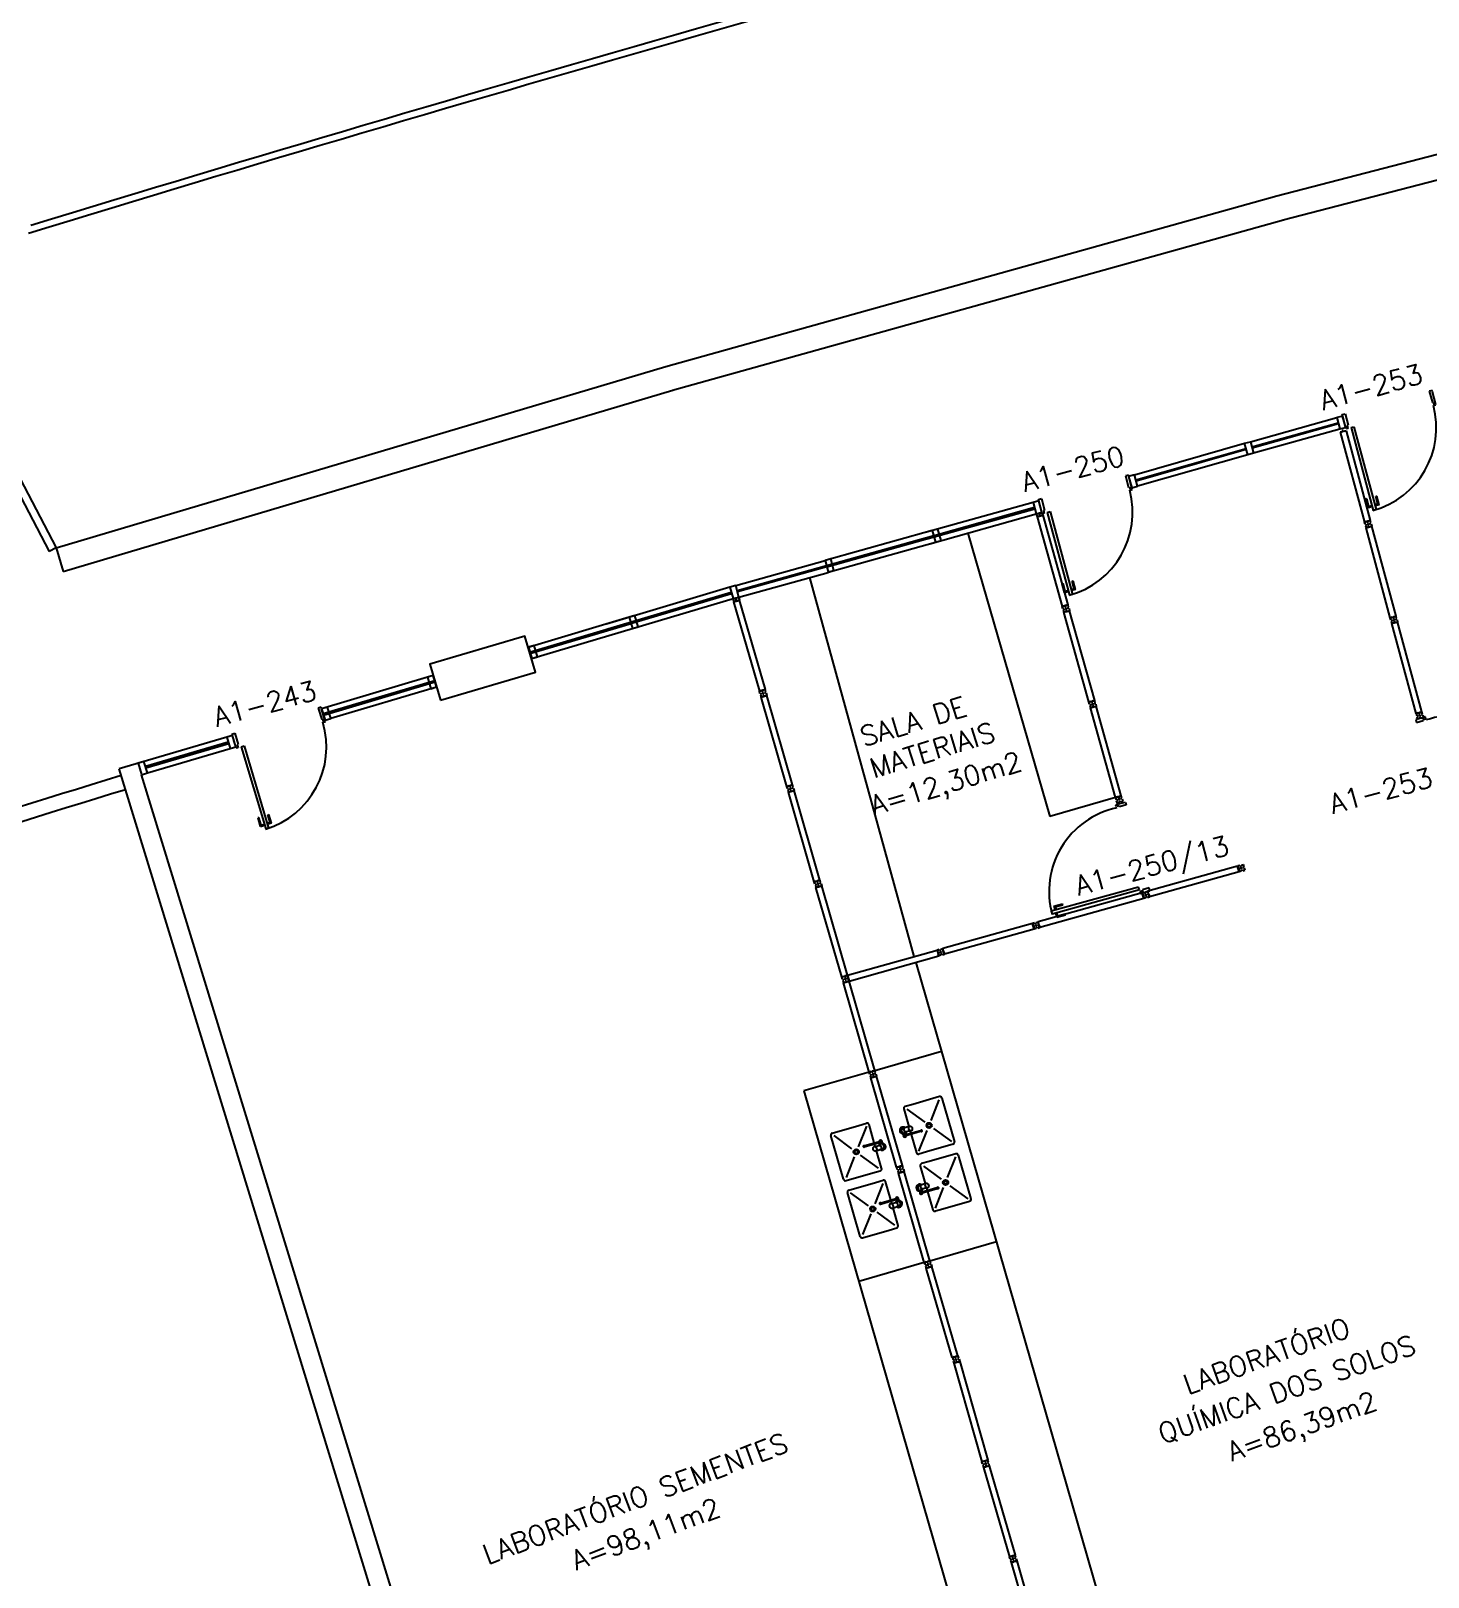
# Model space of a CAD drawing. Extents: x 26 to 324, y 73 to 188.
# Drawn here: x 69.5 to 83.61, y 97.77 to 113.38 of the extents above; entities that cross this region are included whole.
import ezdxf

# ---------------------------------------------------------------- set-up
doc = ezdxf.new("R2010")
doc.units = 0
doc.header["$LTSCALE"] = 0.01
doc.header["$MEASUREMENT"] = 0
doc.layers.get('0').update_dxf_attribs({"linetype": 'CONTINUOUS'})
doc.layers.get('DEFPOINTS').update_dxf_attribs({"linetype": 'CONTINUOUS'})
for name, color, linetype in [('ALV', 2, 'CONTINUOUS'), ('BANC', 2, 'CONTINUOUS'), ('DIV', 2, 'CONTINUOUS'), ('ESQ', 1, 'CONTINUOUS'), ('PEÇAS', 1, 'CONTINUOUS'), ('PISO', 1, 'CONTINUOUS'), ('TEXTO', 2, 'CONTINUOUS'), ('TEXTO-ENDEREÇO', 2, 'CONTINUOUS'), ('USO1', 2, 'CONTINUOUS'), ('ÁREA', 2, 'CONTINUOUS')]:
    doc.layers.add(name, color=color, linetype=linetype)
doc.styles.add('1', font='romans.shx')
doc.styles.add('UNB-100', font='simplex.shx', dxfattribs={"height": 0.2})
doc.styles.add('UNB-100-1', font='simplex.shx', dxfattribs={"height": 0.2})
doc.dimstyles.new('1-600', dxfattribs={"dimtxt": 1.1, "dimasz": 2.5, "dimexe": 2, "dimexo": 4, "dimgap": 0.2, "dimtad": 1, "dimdec": 0, "dimzin": 4, "dimdsep": 46, "dimlunit": 6, "dimtxsty": '1', "dimblk1": 'NONE', "dimblk2": 'NONE', "dimsah": 1, "dimcen": 0, "dimclrd": 2, "dimclre": 2, "dimclrt": 2, "dimadec": 0, "dimazin": 0, "dimtfac": 1, "dimtdec": 0, "dimtmove": 2, "dimatfit": 3, "dimldrblk": 'NONE', "dimfxl": 0, "dimtolj": 1, "dimtzin": 0, "dimarcsym": 0})

# ---------------------------------------------------------------- blocks, each defined once
blk = doc.blocks.new('DIVMT-SLC')
for p, q in [((-0.03, 0.03), (-0.03, 0.006)), ((-0.008, 0.03), (-0.03, 0.03)), ((-0.0185, 0.006), (-0.03, 0.006)), ((-0.0185, -0.006), (-0.0185, 0.006)), ((-0.008, 0.03), (-0.008, 0.02)), ((-0.008, 0.02), (0.008, 0.02)), ((-0.0051, 0), (0.0051, 0)), ((0.0051, 0), (-0.0051, 0)), ((-0.0051, 0), (0.0051, 0)), ((0, -0.0051), (0, 0.0051)), ((0, 0.0051), (0, -0.0051)), ((0.008, 0.03), (0.008, 0.02)), ((0.008, 0.03), (0.03, 0.03)), ((0.0205, 0.006), (0.03, 0.006)), ((0.0205, -0.006), (0.0205, 0.006)), ((0.0205, 0.006), (0.0205, -0.006)), ((0.0205, 0.006), (0.03, 0.006)), ((0.97, 0.03), (0.03, 0.03)), ((0.03, 0.006), (0.03, 0.03)), ((0.03, -0.03), (0.03, 0.03)), ((0.03, -0.005), (0.03, 0.005)), ((0.97, -0.03), (0.97, 0.03)), ((0.97, 0.03), (0.97, 0.009)), ((0.97, 0.009), (0.97, 0.027)), ((0.9795, 0.006), (0.97, 0.006)), ((0.97, -0.005), (0.97, 0.005)), ((0.9795, 0.006), (0.9795, -0.006)), ((1.0051, 0), (0.9949, 0)), ((1, 0.0051), (1, -0.0051)), ((-0.0185, -0.006), (-0.03, -0.006)), ((-0.03, -0.03), (-0.03, -0.006)), ((-0.008, -0.03), (-0.03, -0.03)), ((-0.008, -0.03), (-0.008, -0.02)), ((-0.008, -0.02), (0.008, -0.02)), ((0.008, -0.03), (0.008, -0.02)), ((0.008, -0.03), (0.03, -0.03)), ((0.0205, -0.006), (0.03, -0.006)), ((0.0205, -0.006), (0.03, -0.006)), ((0.03, -0.006), (0.03, -0.03)), ((0.97, -0.03), (0.03, -0.03)), ((0.9795, -0.006), (0.97, -0.006)), ((0.97, -0.009), (0.97, -0.027))]:
    blk.add_line(p, q)
blk = doc.blocks.new('INOXC1-P')
for p, q in [((0.1, 0.53), (0.1, 0.347)), ((0.2, 0.55), (0.12, 0.55)), ((0.13, 0.52), (0.267, 0.343)), ((0.48, 0.55), (0.2, 0.55)), ((0.333, 0.343), (0.47, 0.52)), ((0.5, 0.53), (0.5, 0.07)), ((0.042, 0.34), (0.051, 0.34)), ((0.111, 0.348), (0.056, 0.343)), ((0.023, 0.308), (0.023, 0.278)), ((0.2, 0.273), (0.034, 0.273)), ((0.2, 0.263), (0.034, 0.263)), ((0.043, 0.297), (0.043, 0.279)), ((0.111, 0.298), (0.056, 0.303)), ((0.1, 0.299), (0.1, 0.273)), ((0.1, 0.263), (0.1, 0.07)), ((0.13, 0.08), (0.267, 0.257)), ((0.211, 0.273), (0.2, 0.273)), ((0.211, 0.263), (0.2, 0.263)), ((0.333, 0.257), (0.47, 0.08)), ((0.2, 0.05), (0.12, 0.05)), ((0.48, 0.05), (0.2, 0.05)), ((0.1, -0.07), (0.1, -0.253)), ((0.2, -0.05), (0.12, -0.05)), ((0.13, -0.08), (0.267, -0.257)), ((0.48, -0.05), (0.2, -0.05)), ((0.333, -0.257), (0.47, -0.08)), ((0.5, -0.07), (0.5, -0.53)), ((0.023, -0.292), (0.023, -0.322)), ((0.042, -0.26), (0.051, -0.26)), ((0.043, -0.303), (0.043, -0.321)), ((0.111, -0.252), (0.056, -0.257)), ((0.111, -0.302), (0.056, -0.297)), ((0.1, -0.301), (0.1, -0.327)), ((0.2, -0.327), (0.034, -0.327)), ((0.2, -0.337), (0.034, -0.337)), ((0.1, -0.337), (0.1, -0.53)), ((0.13, -0.52), (0.267, -0.343)), ((0.211, -0.327), (0.2, -0.327)), ((0.211, -0.337), (0.2, -0.337)), ((0.333, -0.343), (0.47, -0.52)), ((0.2, -0.55), (0.12, -0.55)), ((0.48, -0.55), (0.2, -0.55))]:
    blk.add_line(p, q)
for points in [[(0.056, 0.303), (0.053, 0.304), (0.049, 0.309), (0.047, 0.315), (0.046, 0.323), (0.047, 0.331), (0.049, 0.337), (0.053, 0.342), (0.056, 0.343)], [(0.056, -0.297), (0.053, -0.296), (0.049, -0.291), (0.047, -0.285), (0.046, -0.277), (0.047, -0.269), (0.049, -0.263), (0.053, -0.258), (0.056, -0.257)]]:
    blk.add_lwpolyline(points)
for points in [[(0.111, 0.348), (0.117, 0.346), (0.123, 0.341), (0.127, 0.333), (0.128, 0.323), (0.127, 0.313), (0.123, 0.306), (0.117, 0.3), (0.111, 0.298), (0.105, 0.3), (0.099, 0.306), (0.095, 0.313), (0.094, 0.323), (0.095, 0.333), (0.099, 0.341), (0.105, 0.346)], [(0.111, -0.252), (0.117, -0.254), (0.123, -0.259), (0.127, -0.267), (0.128, -0.277), (0.127, -0.287), (0.123, -0.294), (0.117, -0.3), (0.111, -0.302), (0.105, -0.3), (0.099, -0.294), (0.095, -0.287), (0.094, -0.277), (0.095, -0.267), (0.099, -0.259), (0.105, -0.254)]]:
    blk.add_lwpolyline(points, close=True)
for centre, radius in [((0.3, 0.3), 0.0266), ((0.3, 0.3), 0.0163), ((0.3, -0.3), 0.0266), ((0.3, -0.3), 0.0163)]:
    blk.add_circle(centre, radius)
for centre, radius, start, end in [((0.12, 0.53), 0.02, 90, 180), ((0.48, 0.53), 0.02, 360, 90), ((0.034, 0.323), 0.0349, 36.1705, 252.2568), ((0.034, 0.323), 0.0189, 62.7367, 235.7375), ((0.034, 0.268), 0.0145, 20.161, 339.839), ((0.034, 0.268), 0.005, 90.0037, 269.9963), ((0.053, 0.297), 0.01, 102.8285, 180), ((0.034, 0.323), 0.0349, 285.5373, 323.9987), ((0.211, 0.268), 0.00738, 222.6559, 137.3441), ((0.211, 0.268), 0.005, 269.9935, 90.0065), ((0.12, 0.07), 0.02, 180, 270), ((0.48, 0.07), 0.02, 270, 360), ((0.12, -0.07), 0.02, 90, 180), ((0.48, -0.07), 0.02, 360, 90), ((0.034, -0.277), 0.0349, 36.1705, 252.2568), ((0.034, -0.277), 0.0189, 62.7367, 235.7375), ((0.053, -0.303), 0.01, 102.8285, 180), ((0.034, -0.277), 0.0349, 285.5373, 323.9987), ((0.034, -0.332), 0.0145, 20.161, 339.839), ((0.034, -0.332), 0.005, 90.0037, 269.9963), ((0.211, -0.332), 0.00738, 222.6559, 137.3441), ((0.211, -0.332), 0.005, 269.9935, 90.0065), ((0.12, -0.53), 0.02, 180, 270), ((0.48, -0.53), 0.02, 270, 360)]:
    blk.add_arc(centre, radius, start, end)
blk = doc.blocks.new('MTT-SLC')
for p, q in [((-0.008, 0.03), (-0.03, 0.03)), ((-0.03, 0.03), (-0.03, 0.006)), ((-0.0185, 0.006), (-0.03, 0.006)), ((-0.0185, -0.006), (-0.0185, 0.006)), ((-0.008, 0.03), (-0.008, 0.02)), ((-0.008, 0.02), (0.008, 0.02)), ((-0.0051, 0), (0.0051, 0)), ((0, -0.0051), (0, 0.0051)), ((0.008, 0.03), (0.03, 0.03)), ((0.008, 0.03), (0.008, 0.02)), ((0.0205, -0.006), (0.0205, 0.006)), ((0.0205, 0.006), (0.03, 0.006)), ((0.03, 0.006), (0.03, 0.03)), ((-0.03, -0.03), (-0.03, -0.006)), ((-0.0185, -0.006), (-0.03, -0.006)), ((-0.008, -0.03), (-0.03, -0.03)), ((-0.008, -0.02), (0.008, -0.02)), ((-0.008, -0.03), (-0.008, -0.02)), ((0.008, -0.03), (0.008, -0.02)), ((0.008, -0.03), (0.03, -0.03)), ((0.0205, -0.006), (0.03, -0.006)), ((0.03, -0.006), (0.03, -0.03))]:
    blk.add_line(p, q)
blk = doc.blocks.new('PDV1D-SLC')
at = {"layer": 'DIV'}
for p, q in [((0, 0), (-0.012, 0)), ((0, 0.06), (0, 0.075)), ((0, 0.075), (0.03, 0.075)), ((0, -0.06), (0, 0.06)), ((0.03, 0.075), (0.03, -0.045)), ((0.91, 0.075), (0.91, -0.045)), ((0.94, 0.075), (0.91, 0.075)), ((0.94, 0.06), (0.94, 0.075)), ((0.94, -0.06), (0.94, 0.06)), ((0, -0.075), (0, -0.06)), ((0.02, -0.075), (0, -0.075)), ((0.02, -0.045), (0.03, -0.045)), ((0.02, -0.045), (0.02, -0.075)), ((0.052, -0.075), (0.052, -0.94)), ((0.052, -0.075), (0.082, -0.075)), ((0.082, -0.075), (0.082, -0.94)), ((0.92, -0.045), (0.91, -0.045)), ((0.92, -0.045), (0.92, -0.075)), ((0.92, -0.075), (0.94, -0.075)), ((0.94, -0.075), (0.94, -0.06)), ((0.019, -0.81), (0.009, -0.81)), ((0.009, -0.9), (0.009, -0.81)), ((0.009, -0.9), (0.049, -0.9)), ((0.019, -0.89), (0.019, -0.81)), ((0.019, -0.89), (0.049, -0.89)), ((0.114, -0.89), (0.084, -0.89)), ((0.124, -0.9), (0.084, -0.9)), ((0.114, -0.81), (0.124, -0.81)), ((0.114, -0.89), (0.114, -0.81)), ((0.124, -0.9), (0.124, -0.81)), ((0.082, -0.94), (0.052, -0.94))]:
    blk.add_line(p, q, dxfattribs=at)
blk.add_arc((0.048, -0.075), 0.865, 270, 0, dxfattribs=at)
blk = doc.blocks.new('DIVINI-SLC')
for p, q in [((-0.005, 0), (0.005, 0)), ((-0.005, 0), (0.005, 0)), ((0.008, 0.02), (0, 0.02)), ((0, 0.001), (0, 0.02)), ((0, -0.005), (0, 0.005)), ((0, -0.005), (0, 0.005)), ((0, -0.02), (0, 0.001)), ((0.008, 0.03), (0.03, 0.03)), ((0.008, 0.03), (0.008, 0.02)), ((0.02, 0.006), (0.03, 0.006)), ((0.02, 0.006), (0.02, -0.006)), ((0.02, -0.006), (0.02, 0.006)), ((0.02, 0.006), (0.03, 0.006)), ((0.02, -0.004), (0.02, 0.004)), ((0.023, 0.006), (0.027, 0.006)), ((0.03, -0.03), (0.03, 0.03)), ((0.03, 0.03), (0.03, -0.03)), ((0.03, 0.03), (0.97, 0.03)), ((0.03, 0.009), (0.03, 0.027)), ((0.03, 0.009), (0.03, 0.027)), ((0.03, -0.005), (0.03, 0.005)), ((0.03, 0.005), (0.03, -0.005)), ((0.97, 0.03), (0.97, -0.03)), ((0.98, 0.006), (0.97, 0.006)), ((0.97, 0.005), (0.97, -0.005)), ((0.98, -0.006), (0.98, 0.006)), ((0.995, 0), (1.005, 0)), ((1.005, 0), (0.995, 0)), ((1, -0.005), (1, 0.005)), ((0, -0.02), (0.008, -0.02)), ((0.008, -0.03), (0.008, -0.02)), ((0.008, -0.03), (0.03, -0.03)), ((0.02, -0.006), (0.03, -0.006)), ((0.02, -0.006), (0.03, -0.006)), ((0.023, -0.006), (0.027, -0.006)), ((0.03, -0.009), (0.03, -0.027)), ((0.03, -0.009), (0.03, -0.027)), ((0.03, -0.03), (0.03, -0.009)), ((0.03, -0.03), (0.97, -0.03)), ((0.98, -0.006), (0.97, -0.006))]:
    blk.add_line(p, q)
blk = doc.blocks.new('PDV2E-SLC')
at = {"layer": 'DIV'}
for p, q in [((0.065, 0.05), (0.065, 0.965)), ((0.095, 0.965), (0.065, 0.965)), ((0.095, 0.05), (0.095, 0.965)), ((0.049, 0.05), (0.029, 0.05)), ((0.029, 0.05), (0.029, 0.035)), ((0.029, 0.035), (0.029, -0.035)), ((0.049, 0.02), (0.049, 0.05)), ((0.049, 0.02), (0.059, 0.02)), ((0.059, -0.05), (0.059, 0.02)), ((0.065, 0.05), (0.095, 0.05)), ((0.928, -0.05), (0.928, 0.02)), ((0.938, 0.02), (0.928, 0.02)), ((0.938, 0.05), (0.958, 0.05)), ((0.938, 0.02), (0.938, 0.05)), ((0.958, 0.05), (0.958, 0.035)), ((0.958, 0.035), (0.958, -0.035)), ((0.029, -0.035), (0.029, -0.05)), ((0.029, -0.05), (0.059, -0.05)), ((0.958, -0.05), (0.928, -0.05)), ((0.958, -0.035), (0.958, -0.05))]:
    blk.add_line(p, q, dxfattribs=at)
at = {"layer": 'DIV', "color": 1}
for p, q in [((0.023, 0.925), (0.063, 0.925)), ((0.023, 0.925), (0.023, 0.835)), ((0.033, 0.835), (0.023, 0.835)), ((0.033, 0.915), (0.063, 0.915)), ((0.033, 0.915), (0.033, 0.835)), ((0.138, 0.925), (0.097, 0.925)), ((0.128, 0.915), (0.097, 0.915)), ((0.128, 0.915), (0.128, 0.835)), ((0.128, 0.835), (0.137, 0.835)), ((0.138, 0.925), (0.138, 0.835))]:
    blk.add_line(p, q, dxfattribs=at)
blk.add_arc((0.062, 0.1), 0.865, 356.6786, 90, dxfattribs=at)
blk = doc.blocks.new('MTINI-SLC')
for p, q in [((-0.03, 0.008), (-0.03, 0.03)), ((0.03, 0.03), (-0.03, 0.03)), ((-0.03, 0.008), (-0.02, 0.008)), ((-0.009, 0.03), (-0.027, 0.03)), ((-0.02, 0.008), (-0.02, 0)), ((-0.001, 0), (-0.02, 0)), ((-0.006, 0.02), (-0.006, 0.03)), ((-0.006, 0.023), (-0.006, 0.027)), ((-0.006, 0.02), (0.006, 0.02)), ((0.005, 0.03), (-0.005, 0.03)), ((0.005, 0), (-0.005, 0)), ((0.004, 0.02), (-0.004, 0.02)), ((0.02, 0), (-0.001, 0)), ((0, -0.005), (0, 0.005)), ((0.006, 0.02), (0.006, 0.03)), ((0.006, 0.023), (0.006, 0.027)), ((0.009, 0.03), (0.027, 0.03)), ((0.03, 0.008), (0.02, 0.008)), ((0.02, 0), (0.02, 0.008)), ((0.03, 0.008), (0.03, 0.03))]:
    blk.add_line(p, q)
blk = doc.blocks.new('DIV-SLC')
for p, q in [((-0.0051, 0), (0.0051, 0)), ((0, -0.0051), (0, 0.0051)), ((0.0205, 0.006), (0.03, 0.006)), ((0.0205, -0.006), (0.0205, 0.006)), ((0.03, 0.03), (0.97, 0.03)), ((0.03, 0.03), (0.03, -0.03)), ((0.03, 0.009), (0.03, 0.027)), ((0.03, 0.005), (0.03, -0.005)), ((0.97, 0.03), (0.97, -0.03)), ((0.9795, 0.006), (0.97, 0.006)), ((0.97, 0.005), (0.97, -0.005)), ((0.9795, -0.006), (0.9795, 0.006)), ((1.0051, 0), (0.9949, 0)), ((0.9949, 0), (1.0051, 0)), ((1, -0.0051), (1, 0.0051)), ((0.0205, -0.006), (0.03, -0.006)), ((0.03, -0.03), (0.03, -0.009)), ((0.03, -0.009), (0.03, -0.027)), ((0.03, -0.03), (0.97, -0.03)), ((0.9795, -0.006), (0.97, -0.006))]:
    blk.add_line(p, q)
blk = doc.blocks.new('PDV2D-SLC')
at = {"layer": 'DIV'}
for p, q in [((0.03, 0.05), (0.06, 0.05)), ((0.03, 0.035), (0.03, 0.05)), ((0.03, -0.035), (0.03, 0.035)), ((0.06, 0.05), (0.06, -0.02)), ((0.941, 0.05), (0.941, -0.02)), ((0.971, 0.05), (0.941, 0.05)), ((0.971, 0.035), (0.971, 0.05)), ((0.971, -0.035), (0.971, 0.035)), ((0.03, -0.05), (0.03, -0.035)), ((0.05, -0.05), (0.03, -0.05)), ((0.05, -0.02), (0.06, -0.02)), ((0.05, -0.02), (0.05, -0.05)), ((0.079, -0.05), (0.109, -0.05)), ((0.079, -0.05), (0.079, -0.965)), ((0.109, -0.05), (0.109, -0.965)), ((0.951, -0.02), (0.941, -0.02)), ((0.951, -0.02), (0.951, -0.05)), ((0.951, -0.05), (0.971, -0.05)), ((0.971, -0.05), (0.971, -0.035)), ((0.109, -0.965), (0.079, -0.965))]:
    blk.add_line(p, q, dxfattribs=at)
at = {"layer": 'DIV', "color": 1}
for p, q in [((0.036, -0.925), (0.036, -0.835)), ((0.046, -0.835), (0.036, -0.835)), ((0.036, -0.925), (0.076, -0.925)), ((0.046, -0.915), (0.046, -0.835)), ((0.046, -0.915), (0.076, -0.915)), ((0.141, -0.915), (0.111, -0.915)), ((0.151, -0.925), (0.111, -0.925)), ((0.141, -0.915), (0.141, -0.835)), ((0.141, -0.835), (0.151, -0.835)), ((0.151, -0.925), (0.151, -0.835))]:
    blk.add_line(p, q, dxfattribs=at)
blk.add_arc((0.076, -0.1), 0.865, 270, 3.3214, dxfattribs=at)
blk = doc.blocks.new('*D33')
at = {"color": 2, "linetype": 'ByBlock'}
for p, q in [((105.747, 92.742), (106.698, 88.342)), ((76.953, 85.224), (78.275, 80.921))]:
    blk.add_line(p, q, dxfattribs=at)
blk.add_arc((179.608, -249.018), 347.15, 102.19512, 107.07317, dxfattribs=at)
at = {"layer": 'DEFPOINTS', "color": 0, "linetype": 'ByBlock'}
for p in [(104.585, 98.118), (104.902, 96.652), (75.338, 90.481), (75.779, 89.047), (96.677, 88.08)]:
    blk.add_point(p, dxfattribs=at)
at = {"color": 2, "linetype": 'ByBlock', "insert": (91.666, 87.772), "char_height": 1.1, "attachment_point": 5, "rotation": 14.6341, "style": '1'}
blk.add_mtext('\\A1;Agrônomia e Veterinária', dxfattribs=at)
blk = doc.blocks.new('_NONE')
at = {"color": 0, "linetype": 'ByBlock'}
blk.add_circle((0, 0), 0.25, dxfattribs=at)

msp = doc.modelspace()

# ---------------------------------------------------------------- linework, layer by layer
at = {"layer": 'ALV'}
for p, q in [((69.754, 108.162), (69.683, 108.125)), ((69.754, 108.162), (69.825, 107.922)), ((75.152, 90.424), (70.39, 105.93)), ((75.343, 90.483), (70.617, 105.871))]:
    msp.add_line(p, q, dxfattribs=at)
at = {"layer": 'BANC'}
for p, q in [((52.172, 141.625), (69.683, 108.125)), ((52.243, 141.662), (69.754, 108.162)), ((82.081, 111.712), (88.279, 113.327)), ((82.144, 111.47), (88.342, 113.085)), ((75.911, 109.992), (82.081, 111.712)), ((75.978, 109.751), (82.148, 111.471)), ((69.754, 108.162), (75.911, 109.992)), ((69.825, 107.922), (75.982, 109.752)), ((78.962, 108.31), (79.788, 105.45)), ((78.42, 104.035), (77.365, 107.862)), ((80.453, 105.642), (79.788, 105.45)), ((78.436, 103.977), (80.939, 95.303)), ((78.023, 102.886), (78.695, 103.08)), ((77.965, 102.869), (77.306, 102.679)), ((77.306, 102.679), (80.391, 91.989)), ((78.577, 100.964), (79.25, 101.158)), ((78.52, 100.948), (77.86, 100.757))]:
    msp.add_line(p, q, dxfattribs=at)
for radius, end in [(373.648, 107.85974), (373.499, 107.85677)]:
    msp.add_arc((180.204, -251.291), radius, 107.0881, end, dxfattribs=at)
at = {"layer": 'DIV'}
for p, q in [((80.722, 104.679), (79.672, 104.385)), ((80.738, 104.621), (79.688, 104.327)), ((80.722, 104.679), (80.727, 104.659)), ((80.738, 104.621), (80.722, 104.679)), ((80.727, 104.659), (80.723, 104.676)), ((80.737, 104.658), (80.728, 104.656)), ((80.731, 104.645), (80.729, 104.655)), ((80.741, 104.647), (80.731, 104.644)), ((80.732, 104.641), (80.737, 104.624)), ((80.737, 104.658), (80.741, 104.647)), ((80.757, 104.663), (80.76, 104.653)), ((79.635, 104.375), (79.614, 104.369)), ((79.614, 104.369), (79.621, 104.346)), ((79.632, 104.349), (79.621, 104.346)), ((79.635, 104.337), (79.624, 104.334)), ((79.63, 104.311), (79.624, 104.334)), ((79.651, 104.317), (79.63, 104.311)), ((79.635, 104.337), (79.632, 104.349)), ((79.635, 104.375), (79.638, 104.365)), ((79.638, 104.365), (79.653, 104.37)), ((79.646, 104.347), (79.656, 104.35)), ((79.656, 104.35), (79.646, 104.347)), ((79.646, 104.347), (79.656, 104.35)), ((79.649, 104.327), (79.664, 104.331)), ((79.651, 104.317), (79.649, 104.327)), ((79.65, 104.353), (79.652, 104.343)), ((79.652, 104.343), (79.65, 104.353)), ((79.651, 104.379), (79.672, 104.385)), ((79.651, 104.379), (79.653, 104.37)), ((79.667, 104.321), (79.664, 104.331)), ((79.667, 104.321), (79.688, 104.327)), ((79.669, 104.359), (79.678, 104.362)), ((79.669, 104.359), (79.678, 104.362)), ((79.669, 104.359), (79.672, 104.348)), ((79.672, 104.348), (79.669, 104.359)), ((79.688, 104.327), (79.672, 104.385)), ((79.678, 104.362), (79.672, 104.385)), ((79.672, 104.348), (79.682, 104.35)), ((79.672, 104.348), (79.682, 104.35)), ((79.681, 104.351), (79.679, 104.361)), ((79.682, 104.35), (79.688, 104.327)), ((78.879, 99.948), (78.821, 99.931)), ((78.821, 99.931), (78.841, 99.937)), ((78.821, 99.931), (79.104, 98.937)), ((78.841, 99.937), (78.824, 99.932)), ((78.837, 99.967), (78.846, 99.97)), ((78.84, 99.973), (78.843, 99.963)), ((78.841, 99.947), (78.853, 99.95)), ((78.841, 99.947), (78.844, 99.938)), ((78.855, 99.941), (78.845, 99.938)), ((78.853, 99.95), (78.856, 99.941)), ((78.858, 99.942), (78.876, 99.947)), ((78.879, 99.948), (79.162, 98.954)), ((79.162, 98.954), (79.104, 98.937)), ((79.127, 98.944), (79.104, 98.937)), ((79.11, 98.916), (79.104, 98.937)), ((79.13, 98.935), (79.127, 98.944)), ((79.13, 98.935), (79.127, 98.944)), ((79.138, 98.947), (79.128, 98.944)), ((79.13, 98.935), (79.141, 98.938)), ((79.141, 98.938), (79.13, 98.935)), ((79.139, 98.947), (79.162, 98.954)), ((79.141, 98.938), (79.139, 98.947)), ((79.141, 98.938), (79.139, 98.947)), ((79.168, 98.932), (79.162, 98.954)), ((79.11, 98.916), (79.12, 98.919)), ((79.114, 98.901), (79.124, 98.903)), ((79.114, 98.901), (79.12, 98.879)), ((79.124, 98.903), (79.12, 98.919)), ((79.12, 98.879), (79.144, 98.886)), ((79.136, 98.915), (79.146, 98.918)), ((79.146, 98.918), (79.136, 98.915)), ((79.142, 98.912), (79.14, 98.921)), ((79.14, 98.921), (79.142, 98.912)), ((79.142, 98.912), (79.14, 98.921)), ((79.152, 98.9), (79.14, 98.897)), ((79.14, 98.897), (79.144, 98.886)), ((79.152, 98.9), (79.155, 98.889)), ((79.178, 98.896), (79.155, 98.889)), ((79.168, 98.932), (79.158, 98.93)), ((79.162, 98.914), (79.158, 98.93)), ((79.172, 98.917), (79.162, 98.914)), ((79.172, 98.917), (79.178, 98.896))]:
    msp.add_line(p, q, dxfattribs=at)
at = {"layer": 'ESQ'}
for p, q in [((81.814, 109.232), (82.688, 109.475)), ((81.828, 109.179), (82.702, 109.423)), ((82.705, 109.411), (81.832, 109.168)), ((82.746, 109.491), (82.688, 109.476)), ((82.688, 109.476), (82.718, 109.361)), ((82.776, 109.375), (82.746, 109.491)), ((82.718, 109.359), (81.846, 109.116)), ((82.718, 109.36), (82.776, 109.375)), ((80.643, 108.898), (81.756, 109.216)), ((80.658, 108.846), (81.77, 109.164)), ((81.773, 109.152), (80.661, 108.834)), ((81.788, 109.1), (80.675, 108.782)), ((81.756, 109.216), (81.814, 109.232)), ((81.788, 109.1), (81.756, 109.216)), ((81.846, 109.116), (81.788, 109.1)), ((81.814, 109.232), (81.845, 109.117)), ((80.643, 108.898), (80.585, 108.882)), ((80.585, 108.882), (80.617, 108.767)), ((80.618, 108.766), (80.675, 108.782)), ((80.675, 108.782), (80.643, 108.898)), ((79.619, 108.618), (78.544, 108.318)), ((79.677, 108.635), (79.619, 108.618)), ((79.619, 108.618), (79.651, 108.504)), ((79.709, 108.519), (79.677, 108.635)), ((79.633, 108.566), (78.559, 108.266)), ((78.561, 108.254), (79.637, 108.555)), ((78.576, 108.202), (79.651, 108.503)), ((79.651, 108.503), (79.709, 108.519)), ((78.601, 108.334), (77.519, 108.032)), ((78.659, 108.35), (78.601, 108.334)), ((78.601, 108.334), (78.633, 108.219)), ((78.691, 108.235), (78.659, 108.35)), ((78.616, 108.282), (77.533, 107.98)), ((77.536, 107.968), (78.619, 108.27)), ((77.55, 107.916), (78.633, 108.218)), ((78.633, 108.218), (78.691, 108.235)), ((76.617, 107.78), (77.519, 108.032)), ((77.577, 108.048), (77.519, 108.032)), ((77.519, 108.032), (77.551, 107.917)), ((77.609, 107.933), (77.577, 108.048)), ((77.533, 107.98), (76.632, 107.728)), ((77.537, 107.969), (76.635, 107.717)), ((76.649, 107.664), (77.55, 107.912)), ((77.551, 107.917), (77.609, 107.933)), ((76.556, 107.762), (75.311, 107.391)), ((76.571, 107.71), (75.326, 107.34)), ((75.329, 107.328), (76.575, 107.699)), ((76.617, 107.78), (76.559, 107.764)), ((76.559, 107.764), (76.591, 107.649)), ((76.649, 107.664), (76.617, 107.78)), ((76.616, 107.653), (74.554, 107.04)), ((76.592, 107.648), (76.649, 107.664)), ((75.541, 107.46), (74.52, 107.156)), ((75.556, 107.408), (74.535, 107.104)), ((74.539, 107.093), (75.56, 107.397)), ((75.598, 107.477), (75.541, 107.46)), ((75.541, 107.46), (75.575, 107.346)), ((75.575, 107.345), (75.633, 107.362)), ((75.633, 107.362), (75.598, 107.477)), ((74.524, 107.157), (74.52, 107.156)), ((74.582, 107.174), (74.524, 107.157)), ((74.524, 107.157), (74.558, 107.043)), ((74.54, 107.105), (74.535, 107.104)), ((74.539, 107.093), (74.543, 107.094)), ((74.558, 107.042), (74.616, 107.059)), ((74.616, 107.059), (74.582, 107.174)), ((73.505, 106.854), (72.436, 106.535)), ((73.521, 106.802), (72.451, 106.484)), ((72.455, 106.472), (73.524, 106.79)), ((73.597, 106.755), (72.528, 106.437)), ((73.563, 106.871), (73.394, 106.82)), ((73.578, 106.819), (73.41, 106.769)), ((73.412, 106.757), (73.582, 106.808)), ((73.563, 106.871), (73.505, 106.854)), ((73.505, 106.854), (73.54, 106.739)), ((73.54, 106.739), (73.597, 106.756)), ((73.597, 106.756), (73.563, 106.871)), ((72.494, 106.552), (72.436, 106.535)), ((72.436, 106.535), (72.47, 106.42)), ((72.47, 106.42), (72.528, 106.437)), ((72.528, 106.437), (72.494, 106.552)), ((71.478, 106.25), (70.39, 105.93)), ((71.493, 106.198), (70.658, 105.952)), ((70.661, 105.941), (71.497, 106.186)), ((70.676, 105.889), (71.512, 106.135)), ((71.535, 106.267), (71.478, 106.25)), ((71.478, 106.25), (71.512, 106.136)), ((71.512, 106.135), (71.569, 106.152)), ((71.569, 106.152), (71.535, 106.267)), ((70.642, 106.004), (70.584, 105.987)), ((70.584, 105.987), (70.618, 105.873)), ((70.676, 105.889), (70.642, 106.004)), ((70.617, 105.871), (70.676, 105.889))]:
    msp.add_line(p, q, dxfattribs=at)
msp.add_lwpolyline([(73.637, 106.623), (74.594, 106.907), (74.486, 107.27), (73.529, 106.986)], close=True, dxfattribs=at)
at = {"layer": 'PISO'}
for radius, end in [(379.154, 106.98025), (379.224, 106.9731)]:
    msp.add_arc((180.204, -251.291), radius, 104.85507, end, dxfattribs=at)

# ---------------------------------------------------------------- block references
at = {"layer": 'DIV'}
for name, p, rotation in [('PDV1D-SLC', (82.761, 109.433), 15.04646950651316), ('DIV-SLC', (82.743, 109.364), 285.1219), ('PDV1D-SLC', (79.694, 108.577), 15.04646950651316), ('DIVINI-SLC', (79.682, 108.51), 285.6094), ('DIVMT-SLC', (83.003, 108.399), 285.1219), ('MTINI-SLC', (76.616, 107.653), 197.6391339153298), ('DIV-SLC', (76.616, 107.653), 286.0974999999999), ('DIVMT-SLC', (79.952, 107.547), 285.6094), ('DIVMT-SLC', (83.264, 107.434), 285.1219), ('DIVMT-SLC', (76.893, 106.692), 286.0974999999999), ('DIVMT-SLC', (80.221, 106.584), 285.6094), ('PDV2D-SLC', (83.786, 105.503), 105.1218999991197), ('PDV1D-SLC', (71.552, 106.209), 16.69666535779588), ('MTT-SLC', (83.525, 106.468), 17.33045201728486), ('DIVMT-SLC', (77.17, 105.731), 286.0974999999999), ('MTT-SLC', (80.49, 105.621), 17.75611226874304), ('PDV2E-SLC', (80.759, 104.658), 105.4564919670215), ('DIVMT-SLC', (80.759, 104.658), 15.65770436425893), ('MTT-SLC', (81.722, 104.928), 13.38202083982178), ('DIVMT-SLC', (77.448, 104.77), 286.0974999999999), ('DIVMT-SLC', (78.688, 104.079), 15.64022821597547), ('DIV-SLC', (77.725, 103.809), 15.63238923619242), ('DIVMT-SLC', (77.725, 103.809), 286.0974999999999), ('DIVMT-SLC', (78.002, 102.849), 286.0974999999999), ('DIVMT-SLC', (78.28, 101.888), 286.0974999999999), ('DIVMT-SLC', (78.56, 100.928), 286.3259034619952), ('MTT-SLC', (78.842, 99.968), 17.23236431856642), ('DIVMT-SLC', (79.418, 97.956), 106.0974), ('DIVMT-SLC', (79.696, 96.995), 106.0974)]:
    msp.add_blockref(name, p, dxfattribs=dict(at, rotation=rotation))
at = {"layer": 'PEÇAS'}
for p, rotation in [((78.365, 101.96), 16.09750000000925), ((78.206, 101.859), 196.0975000000104)]:
    msp.add_blockref('INOXC1-P', p, dxfattribs=dict(at, rotation=rotation))

# ---------------------------------------------------------------- texts
at = {"layer": 'TEXTO', "style": 'UNB-100'}
for s, rotation, p in [('SALA DE', 16.939, (77.911, 106.152)), ('MATERIAIS', 16.939, (78.008, 105.834)), ('LABORATÓRIO', 19.6269, (81.179, 99.614)), ('QUÍMICA DOS SOLOS', 19.6269, (80.927, 99.115)), ('LABORATÓRIO SEMENTES', 20.589, (74.108, 97.898))]:
    msp.add_text(s, height=0.2, rotation=rotation, dxfattribs=at).set_placement(p)
at = {"layer": 'TEXTO-ENDEREÇO', "style": 'UNB-100-1'}
for s, p in [('A1-253', (82.546, 109.549)), ('A1-250', (79.534, 108.722)), ('A1-243', (71.376, 106.353)), ('A1-253/13', (82.646, 105.475)), ('A1-250/13', (80.077, 104.649))]:
    msp.add_text(s, height=0.2, rotation=15.2082, dxfattribs=at).set_placement(p)
at = {"layer": 'ÁREA', "style": 'UNB-100'}
for s, rotation, p in [('A=12,30m2', 16.939, (78.014, 105.46)), ('A=86,39m2', 19.6269, (81.625, 98.938)), ('A=98,11m2', 20.589, (75.005, 97.839))]:
    msp.add_text(s, height=0.2, rotation=rotation, dxfattribs=at).set_placement(p)

# ---------------------------------------------------------------- dimensions: what is measured, and where the dimension line sits
at = {"layer": 'USO1'}
dim = msp.add_angular_dim_2l(base=(96.677, 88.08), line1=((75.338, 90.481), (75.779, 89.047)), line2=((104.902, 96.652), (104.585, 98.118)), text='Agrônomia e Veterinária', dimstyle='1-600', override={"dimazin": 1}, dxfattribs=at)
dim.commit()
dim.dimension.update_dxf_attribs({"geometry": '*D33', "text_midpoint": (91.666, 87.772)})

doc.saveas('drawing.dxf')
